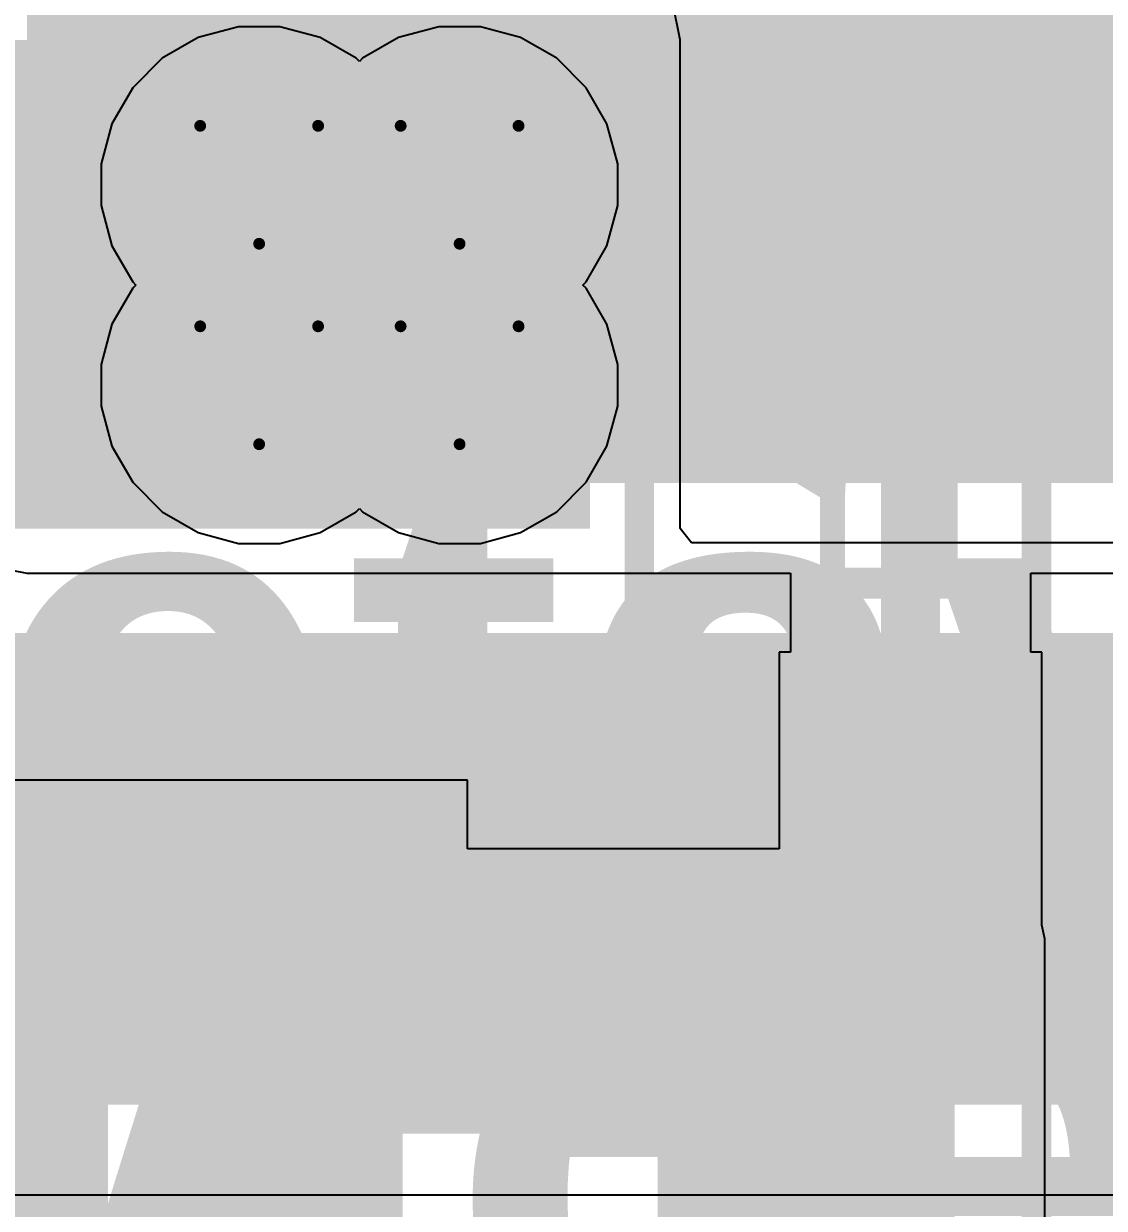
# Model space of a CAD drawing. Header units: inches. Extents: x -21 to 276, y -5 to 220.
# Drawn here: x 25.42 to 30.08, y 24.04 to 29.14 of the extents above; entities that cross this region are included whole.
import ezdxf

# ---------------------------------------------------------------- set-up
doc = ezdxf.new("R2010")
doc.units = ezdxf.units.IN
for name, color, linetype in [('Bottom Layer', 5, 'Continuous'), ('Bottom Overlay', 54, 'Continuous'), ('Bottom Paste', 16, 'Continuous'), ('Bottom Solder', 6, 'Continuous'), ('Drill Drawing', 1, 'Continuous'), ('Ground', 16, 'Continuous'), ('Power + Signal', 76, 'Continuous'), ('Top Layer', 1, 'Continuous'), ('Top Overlay', 2, 'Continuous'), ('Top Solder', 216, 'Continuous'), ('Via Holes', 16, 'Continuous')]:
    doc.layers.add(name, color=color, linetype=linetype)
doc.styles.add('Arial', font='', dxfattribs={"height": 0.2})
doc.styles.add('Arial_Bold', font='', dxfattribs={"height": 0.2})
doc.styles.get('Arial').set_extended_font_data('Arial')
doc.styles.get('Arial_Bold').set_extended_font_data('Arial', bold=True)

# ---------------------------------------------------------------- blocks, each defined once
blk = doc.blocks.new('C____D_B_14')
at = {"layer": 'Bottom Overlay'}
for points in [[(-3.65, -2.15, 0.127, 0.127, 0), (-3.65, -1.7094, 0.127, 0.127, 0)], [(-3.8608, -2.0066, 0.127, 0.127, 0), (-4.699, -2.0066, 0.127, 0.127, 0)], [(3.65, -2.15, 0.127, 0.127, 0), (-3.65, -2.15, 0.127, 0.127, 0)]]:
    blk.add_lwpolyline(points, format="xyseb", dxfattribs=at)
for points in [[(-3.8925, -2.0066, 0.0635, 0.0635, 1), (-3.8291, -2.0066, 0.0635, 0.0635, 1)], [(-3.6818, -2.15, 0.0635, 0.0635, 1), (-3.6183, -2.15, 0.0635, 0.0635, 1)], [(-3.6818, -2.15, 0.0635, 0.0635, 1), (-3.6183, -2.15, 0.0635, 0.0635, 1)]]:
    blk.add_lwpolyline(points, format="xyseb", close=True, dxfattribs=at)
blk = doc.blocks.new('8_SO_EP__B_185')
at = {"layer": 'Bottom Layer'}
for points in [[(-3.25, 1.504), (-3.25, 2.306), (-1.745, 2.306), (-1.745, 1.504)], [(-3.25, 0.234), (-3.25, 1.036), (-1.745, 1.036), (-1.745, 0.234)]]:
    blk.add_hatch(color=5, dxfattribs=at).paths.add_polyline_path(points)
at = {"layer": 'Bottom Paste'}
for points in [[(-3.25, 1.504), (-3.25, 2.306), (-1.745, 2.306), (-1.745, 1.504)], [(-3.25, 0.234), (-3.25, 1.036), (-1.745, 1.036), (-1.745, 0.234)]]:
    blk.add_hatch(color=16, dxfattribs=at).paths.add_polyline_path(points)
at = {"layer": 'Bottom Solder'}
for points in [[(-3.3516, 1.4024), (-3.3516, 2.4076), (-1.6434, 2.4076), (-1.6434, 1.4024)], [(-3.3516, 0.1324), (-3.3516, 1.1376), (-1.6434, 1.1376), (-1.6434, 0.1324)]]:
    blk.add_hatch(color=6, dxfattribs=at).paths.add_polyline_path(points)
blk = doc.blocks.new('R___0603_B_192')
at = {"layer": 'Bottom Layer'}
for points in [[(-1.143, -0.4445), (-1.143, 0.4445), (-0.381, 0.4445), (-0.381, -0.4445)], [(0.381, -0.4445), (0.381, 0.4445), (1.143, 0.4445), (1.143, -0.4445)]]:
    blk.add_hatch(color=5, dxfattribs=at).paths.add_polyline_path(points)
at = {"layer": 'Bottom Paste'}
for points in [[(-1.143, -0.4445), (-1.143, 0.4445), (-0.381, 0.4445), (-0.381, -0.4445)], [(0.381, -0.4445), (0.381, 0.4445), (1.143, 0.4445), (1.143, -0.4445)]]:
    blk.add_hatch(color=16, dxfattribs=at).paths.add_polyline_path(points)
at = {"layer": 'Bottom Solder'}
for points in [[(-1.2446, -0.5461), (-1.2446, 0.5461), (-0.2794, 0.5461), (-0.2794, -0.5461)], [(0.2794, -0.5461), (0.2794, 0.5461), (1.2446, 0.5461), (1.2446, -0.5461)]]:
    blk.add_hatch(color=6, dxfattribs=at).paths.add_polyline_path(points)
at = {"layer": 'Bottom Overlay'}
for points in [[(-1.2192, 0.5334, 0.127, 0.127, 0), (-1.2192, -0.5334, 0.127, 0.127, 0)], [(-1.2192, 0.5334, 0.127, 0.127, 0), (1.2192, 0.5334, 0.127, 0.127, 0)], [(1.2192, 0.5334, 0.127, 0.127, 0), (1.2192, -0.5334, 0.127, 0.127, 0)], [(-1.2192, -0.5334, 0.127, 0.127, 0), (1.2192, -0.5334, 0.127, 0.127, 0)]]:
    blk.add_lwpolyline(points, format="xyseb", dxfattribs=at)
for points in [[(-1.25095, 0.5334, 0.0635, 0.0635, 1), (-1.18745, 0.5334, 0.0635, 0.0635, 1)], [(-1.25095, 0.5334, 0.0635, 0.0635, 1), (-1.18745, 0.5334, 0.0635, 0.0635, 1)], [(1.18745, 0.5334, 0.0635, 0.0635, 1), (1.25095, 0.5334, 0.0635, 0.0635, 1)], [(1.18745, 0.5334, 0.0635, 0.0635, 1), (1.25095, 0.5334, 0.0635, 0.0635, 1)], [(-1.25095, -0.5334, 0.0635, 0.0635, 1), (-1.18745, -0.5334, 0.0635, 0.0635, 1)], [(-1.25095, -0.5334, 0.0635, 0.0635, 1), (-1.18745, -0.5334, 0.0635, 0.0635, 1)], [(1.18745, -0.5334, 0.0635, 0.0635, 1), (1.25095, -0.5334, 0.0635, 0.0635, 1)], [(1.18745, -0.5334, 0.0635, 0.0635, 1), (1.25095, -0.5334, 0.0635, 0.0635, 1)]]:
    blk.add_lwpolyline(points, format="xyseb", close=True, dxfattribs=at)
blk = doc.blocks.new('R___0201_B_193')
at = {"layer": 'Bottom Layer'}
for points in [[(-0.41, 0.185), (-0.14, 0.185), (-0.14, -0.185), (-0.41, -0.185)], [(0.14, 0.185), (0.41, 0.185), (0.41, -0.185), (0.14, -0.185)]]:
    blk.add_hatch(color=5, dxfattribs=at).paths.add_polyline_path(points)
at = {"layer": 'Bottom Paste'}
for points in [[(-0.41, 0.185), (-0.14, 0.185), (-0.14, -0.185), (-0.41, -0.185)], [(0.14, 0.185), (0.41, 0.185), (0.41, -0.185), (0.14, -0.185)]]:
    blk.add_hatch(color=16, dxfattribs=at).paths.add_polyline_path(points)
at = {"layer": 'Bottom Solder'}
for points in [[(-0.465, 0.24), (-0.085, 0.24), (-0.085, -0.24), (-0.465, -0.24)], [(0.085, 0.24), (0.465, 0.24), (0.465, -0.24), (0.085, -0.24)]]:
    blk.add_hatch(color=6, dxfattribs=at).paths.add_polyline_path(points)
at = {"layer": 'Bottom Overlay'}
for points in [[(-0.4826, 0.254, 0.127, 0.127, 0), (-0.4826, -0.254, 0.127, 0.127, 0)], [(-0.4826, 0.254, 0.127, 0.127, 0), (0.4826, 0.254, 0.127, 0.127, 0)], [(0.4826, 0.254, 0.127, 0.127, 0), (0.4826, -0.254, 0.127, 0.127, 0)], [(-0.4826, -0.254, 0.127, 0.127, 0), (0.4826, -0.254, 0.127, 0.127, 0)]]:
    blk.add_lwpolyline(points, format="xyseb", dxfattribs=at)
for points in [[(-0.5143, 0.254, 0.0635, 0.0635, 1), (-0.4508, 0.254, 0.0635, 0.0635, 1)], [(-0.5143, 0.254, 0.0635, 0.0635, 1), (-0.4508, 0.254, 0.0635, 0.0635, 1)], [(0.4508, 0.254, 0.0635, 0.0635, 1), (0.5143, 0.254, 0.0635, 0.0635, 1)], [(0.4508, 0.254, 0.0635, 0.0635, 1), (0.5143, 0.254, 0.0635, 0.0635, 1)], [(-0.5143, -0.254, 0.0635, 0.0635, 1), (-0.4508, -0.254, 0.0635, 0.0635, 1)], [(-0.5143, -0.254, 0.0635, 0.0635, 1), (-0.4508, -0.254, 0.0635, 0.0635, 1)], [(0.4508, -0.254, 0.0635, 0.0635, 1), (0.5143, -0.254, 0.0635, 0.0635, 1)], [(0.4508, -0.254, 0.0635, 0.0635, 1), (0.5143, -0.254, 0.0635, 0.0635, 1)]]:
    blk.add_lwpolyline(points, format="xyseb", close=True, dxfattribs=at)
blk = doc.blocks.new('PSPMAA1040_100M_ANP_B_198')
at = {"layer": 'Bottom Overlay'}
for points in [[(5.6388, -5.0292, 0.127, 0.127, 0), (5.6388, -2.3368, 0.127, 0.127, 0)], [(-5.3848, -5.0292, 0.127, 0.127, 0), (5.6388, -5.0292, 0.127, 0.127, 0)]]:
    blk.add_lwpolyline(points, format="xyseb", dxfattribs=at)
for points in [[(5.6071, -2.3368, 0.0635, 0.0635, 1), (5.6706, -2.3368, 0.0635, 0.0635, 1)], [(5.6071, -5.0292, 0.0635, 0.0635, 1), (5.6706, -5.0292, 0.0635, 0.0635, 1)], [(5.6071, -5.0292, 0.0635, 0.0635, 1), (5.6706, -5.0292, 0.0635, 0.0635, 1)]]:
    blk.add_lwpolyline(points, format="xyseb", close=True, dxfattribs=at)

msp = doc.modelspace()

# ---------------------------------------------------------------- hatches: boundary and pattern name
at = {"layer": 'Bottom Layer'}
for points in [[(25.4384, 27.163), (38.468, 27.163), (38.468, 33.441), (25.4384, 33.441)], [(26.154, 24.361), (29.4348, 24.361), (29.4348, 25.1992), (26.154, 25.1992)], [(28.1552, 23.98), (29.4348, 23.98), (29.4348, 24.8696), (28.1552, 24.8696)]]:
    msp.add_hatch(color=5, dxfattribs=at).paths.add_polyline_path(points)
h = msp.add_hatch(color=5, dxfattribs=at)
edge = h.paths.add_edge_path()
edge.add_arc((26.4389, 28.448), 0.3, 0, 360)
h = msp.add_hatch(color=5, dxfattribs=at)
edge = h.paths.add_edge_path()
edge.add_arc((27.3025, 28.448), 0.3, 0, 360)
h = msp.add_hatch(color=5, dxfattribs=at)
edge = h.paths.add_edge_path()
edge.add_arc((26.4389, 27.5844), 0.3, 0, 360)
h = msp.add_hatch(color=5, dxfattribs=at)
edge = h.paths.add_edge_path()
edge.add_arc((27.3025, 27.5844), 0.3, 0, 360)
at = {"layer": 'Bottom Solder'}
h = msp.add_hatch(color=6, dxfattribs=at)
edge = h.paths.add_edge_path()
edge.add_arc((26.4389, 28.448), 0.4016, 0, 360)
h = msp.add_hatch(color=6, dxfattribs=at)
edge = h.paths.add_edge_path()
edge.add_arc((27.3025, 28.448), 0.4016, 0, 360)
h = msp.add_hatch(color=6, dxfattribs=at)
edge = h.paths.add_edge_path()
edge.add_arc((26.4389, 27.5844), 0.4016, 0, 360)
h = msp.add_hatch(color=6, dxfattribs=at)
edge = h.paths.add_edge_path()
edge.add_arc((27.3025, 27.5844), 0.4016, 0, 360)
at = {"layer": 'Ground'}
h = msp.add_hatch(color=16, dxfattribs=at)
edge = h.paths.add_edge_path()
edge.add_arc((26.4389, 28.448), 0.3, 0, 360)
h = msp.add_hatch(color=16, dxfattribs=at)
edge = h.paths.add_edge_path()
edge.add_arc((27.3025, 28.448), 0.3, 0, 360)
h = msp.add_hatch(color=16, dxfattribs=at)
edge = h.paths.add_edge_path()
edge.add_arc((26.4389, 27.5844), 0.3, 0, 360)
h = msp.add_hatch(color=16, dxfattribs=at)
edge = h.paths.add_edge_path()
edge.add_arc((27.3025, 27.5844), 0.3, 0, 360)
at = {"layer": 'Power + Signal'}
h = msp.add_hatch(color=76, dxfattribs=at)
edge = h.paths.add_edge_path()
edge.add_arc((26.4389, 28.448), 0.3, 0, 360)
h = msp.add_hatch(color=76, dxfattribs=at)
edge = h.paths.add_edge_path()
edge.add_arc((27.3025, 28.448), 0.3, 0, 360)
h = msp.add_hatch(color=76, dxfattribs=at)
edge = h.paths.add_edge_path()
edge.add_arc((26.4389, 27.5844), 0.3, 0, 360)
h = msp.add_hatch(color=76, dxfattribs=at)
edge = h.paths.add_edge_path()
edge.add_arc((27.3025, 27.5844), 0.3, 0, 360)
at = {"layer": 'Top Layer'}
for points in [[(12.7671, 26.9668), (27.8638, 26.9668), (27.8638, 29.0724), (12.7671, 29.0724)], [(8.763, 24.4856), (49.8348, 24.4856), (49.8348, 26.5176), (8.763, 26.5176)]]:
    msp.add_hatch(color=1, dxfattribs=at).paths.add_polyline_path(points)
h = msp.add_hatch(color=1, dxfattribs=at)
edge = h.paths.add_edge_path()
edge.add_arc((26.4389, 28.448), 0.3, 0, 360)
h = msp.add_hatch(color=1, dxfattribs=at)
edge = h.paths.add_edge_path()
edge.add_arc((27.3025, 28.448), 0.3, 0, 360)
h = msp.add_hatch(color=1, dxfattribs=at)
edge = h.paths.add_edge_path()
edge.add_arc((26.4389, 27.5844), 0.3, 0, 360)
h = msp.add_hatch(color=1, dxfattribs=at)
edge = h.paths.add_edge_path()
edge.add_arc((27.3025, 27.5844), 0.3, 0, 360)
at = {"layer": 'Top Solder'}
h = msp.add_hatch(color=216, dxfattribs=at)
edge = h.paths.add_edge_path()
edge.add_arc((26.4389, 28.448), 0.4016, 0, 360)
h = msp.add_hatch(color=216, dxfattribs=at)
edge = h.paths.add_edge_path()
edge.add_arc((27.3025, 28.448), 0.4016, 0, 360)
h = msp.add_hatch(color=216, dxfattribs=at)
edge = h.paths.add_edge_path()
edge.add_arc((26.4389, 27.5844), 0.4016, 0, 360)
h = msp.add_hatch(color=216, dxfattribs=at)
edge = h.paths.add_edge_path()
edge.add_arc((27.3025, 27.5844), 0.4016, 0, 360)
at = {"layer": 'Via Holes'}
h = msp.add_hatch(color=7, dxfattribs=at)
edge = h.paths.add_edge_path()
edge.add_arc((26.4389, 28.448), 0.15, 0, 360)
h = msp.add_hatch(color=7, dxfattribs=at)
edge = h.paths.add_edge_path()
edge.add_arc((27.3025, 28.448), 0.15, 0, 360)
h = msp.add_hatch(color=7, dxfattribs=at)
edge = h.paths.add_edge_path()
edge.add_arc((26.4389, 27.5844), 0.15, 0, 360)
h = msp.add_hatch(color=7, dxfattribs=at)
edge = h.paths.add_edge_path()
edge.add_arc((27.3025, 27.5844), 0.15, 0, 360)

# ---------------------------------------------------------------- linework, layer by layer
at = {"layer": 'Bottom Layer'}
for p, q in [((25.2897, 26.8041), (25.4384, 26.7745)), ((25.4384, 26.7745), (28.7276, 26.7745)), ((28.7276, 26.7745), (28.7276, 26.4342)), ((29.7635, 26.4342), (29.7635, 26.7745)), ((29.7635, 26.7745), (38.468, 26.7745)), ((28.7276, 26.4342), (28.6796, 26.4342)), ((28.6796, 26.4342), (28.6796, 25.5877)), ((29.8116, 26.4342), (29.7635, 26.4342)), ((29.8116, 25.258), (29.8116, 26.4342)), ((27.337, 25.8838), (21.963, 25.8838)), ((27.337, 25.5877), (27.337, 25.8838)), ((28.6796, 25.5877), (27.337, 25.5877)), ((29.8233, 25.1992), (29.8116, 25.258)), ((29.8233, 23.98), (29.8233, 25.1992))]:
    msp.add_line(p, q, dxfattribs=at)
for points in [[(29.2456, 25.9182, 0.254, 0.254, 0), (29.2456, 27.6606, 0.254, 0.254, 0)], [(29.2456, 25.1606, 0.254, 0.254, 0), (29.2456, 25.3682, 0.254, 0.254, 0)]]:
    msp.add_lwpolyline(points, format="xyseb", dxfattribs=at)
for points in [[(29.1821, 27.6606, 0.127, 0.127, 1), (29.3091, 27.6606, 0.127, 0.127, 1)], [(29.1821, 25.9182, 0.127, 0.127, 1), (29.3091, 25.9182, 0.127, 0.127, 1)], [(29.1821, 25.3682, 0.127, 0.127, 1), (29.3091, 25.3682, 0.127, 0.127, 1)], [(29.1821, 25.1606, 0.127, 0.127, 1), (29.3091, 25.1606, 0.127, 0.127, 1)]]:
    msp.add_lwpolyline(points, format="xyseb", close=True, dxfattribs=at)
at = {"layer": 'Drill Drawing'}
for points in [[(26.1849, 28.702, 0.0508, 0.0508, 0), (26.6929, 28.702, 0.0508, 0.0508, 0)], [(26.1849, 28.702, 0.0508, 0.0508, 0), (26.4389, 28.194, 0.0508, 0.0508, 0)], [(26.4389, 28.194, 0.0508, 0.0508, 0), (26.6929, 28.702, 0.0508, 0.0508, 0)], [(27.0485, 28.702, 0.0508, 0.0508, 0), (27.5565, 28.702, 0.0508, 0.0508, 0)], [(27.0485, 28.702, 0.0508, 0.0508, 0), (27.3025, 28.194, 0.0508, 0.0508, 0)], [(27.3025, 28.194, 0.0508, 0.0508, 0), (27.5565, 28.702, 0.0508, 0.0508, 0)], [(26.1849, 27.8384, 0.0508, 0.0508, 0), (26.6929, 27.8384, 0.0508, 0.0508, 0)], [(26.1849, 27.8384, 0.0508, 0.0508, 0), (26.4389, 27.3304, 0.0508, 0.0508, 0)], [(26.4389, 27.3304, 0.0508, 0.0508, 0), (26.6929, 27.8384, 0.0508, 0.0508, 0)], [(27.0485, 27.8384, 0.0508, 0.0508, 0), (27.5565, 27.8384, 0.0508, 0.0508, 0)], [(27.0485, 27.8384, 0.0508, 0.0508, 0), (27.3025, 27.3304, 0.0508, 0.0508, 0)], [(27.3025, 27.3304, 0.0508, 0.0508, 0), (27.5565, 27.8384, 0.0508, 0.0508, 0)]]:
    msp.add_lwpolyline(points, format="xyseb", dxfattribs=at)
for points in [[(26.1722, 28.702, 0.0254, 0.0254, 1), (26.1976, 28.702, 0.0254, 0.0254, 1)], [(26.1722, 28.702, 0.0254, 0.0254, 1), (26.1976, 28.702, 0.0254, 0.0254, 1)], [(26.6802, 28.702, 0.0254, 0.0254, 1), (26.7056, 28.702, 0.0254, 0.0254, 1)], [(26.6802, 28.702, 0.0254, 0.0254, 1), (26.7056, 28.702, 0.0254, 0.0254, 1)], [(27.0358, 28.702, 0.0254, 0.0254, 1), (27.0612, 28.702, 0.0254, 0.0254, 1)], [(27.0358, 28.702, 0.0254, 0.0254, 1), (27.0612, 28.702, 0.0254, 0.0254, 1)], [(27.5438, 28.702, 0.0254, 0.0254, 1), (27.5692, 28.702, 0.0254, 0.0254, 1)], [(27.5438, 28.702, 0.0254, 0.0254, 1), (27.5692, 28.702, 0.0254, 0.0254, 1)], [(26.4262, 28.194, 0.0254, 0.0254, 1), (26.4516, 28.194, 0.0254, 0.0254, 1)], [(26.4262, 28.194, 0.0254, 0.0254, 1), (26.4516, 28.194, 0.0254, 0.0254, 1)], [(27.2898, 28.194, 0.0254, 0.0254, 1), (27.3152, 28.194, 0.0254, 0.0254, 1)], [(27.2898, 28.194, 0.0254, 0.0254, 1), (27.3152, 28.194, 0.0254, 0.0254, 1)], [(26.1722, 27.8384, 0.0254, 0.0254, 1), (26.1976, 27.8384, 0.0254, 0.0254, 1)], [(26.1722, 27.8384, 0.0254, 0.0254, 1), (26.1976, 27.8384, 0.0254, 0.0254, 1)], [(26.6802, 27.8384, 0.0254, 0.0254, 1), (26.7056, 27.8384, 0.0254, 0.0254, 1)], [(26.6802, 27.8384, 0.0254, 0.0254, 1), (26.7056, 27.8384, 0.0254, 0.0254, 1)], [(27.0358, 27.8384, 0.0254, 0.0254, 1), (27.0612, 27.8384, 0.0254, 0.0254, 1)], [(27.0358, 27.8384, 0.0254, 0.0254, 1), (27.0612, 27.8384, 0.0254, 0.0254, 1)], [(27.5438, 27.8384, 0.0254, 0.0254, 1), (27.5692, 27.8384, 0.0254, 0.0254, 1)], [(27.5438, 27.8384, 0.0254, 0.0254, 1), (27.5692, 27.8384, 0.0254, 0.0254, 1)], [(26.4262, 27.3304, 0.0254, 0.0254, 1), (26.4516, 27.3304, 0.0254, 0.0254, 1)], [(26.4262, 27.3304, 0.0254, 0.0254, 1), (26.4516, 27.3304, 0.0254, 0.0254, 1)], [(27.2898, 27.3304, 0.0254, 0.0254, 1), (27.3152, 27.3304, 0.0254, 0.0254, 1)], [(27.2898, 27.3304, 0.0254, 0.0254, 1), (27.3152, 27.3304, 0.0254, 0.0254, 1)]]:
    msp.add_lwpolyline(points, format="xyseb", close=True, dxfattribs=at)
at = {"layer": 'Ground'}
for p, q in [((26.3493, 29.129), (26.1761, 29.0826)), ((26.5286, 29.129), (26.3493, 29.129)), ((26.7018, 29.0826), (26.5286, 29.129)), ((27.2129, 29.129), (27.0397, 29.0826)), ((27.3922, 29.129), (27.2129, 29.129)), ((27.5654, 29.0826), (27.3922, 29.129)), ((26.1761, 29.0826), (26.0208, 28.9929)), ((26.8571, 28.9929), (26.7018, 29.0826)), ((27.0397, 29.0826), (26.8844, 28.9929)), ((27.7207, 28.9929), (27.5654, 29.0826)), ((26.0208, 28.9929), (25.894, 28.8661)), ((26.8707, 28.9793), (26.8571, 28.9929)), ((26.8844, 28.9929), (26.8707, 28.9793)), ((27.8475, 28.8661), (27.7207, 28.9929)), ((25.894, 28.8661), (25.8043, 28.7109)), ((27.9371, 28.7109), (27.8475, 28.8661)), ((25.8043, 28.7109), (25.7579, 28.5377)), ((27.9835, 28.5377), (27.9371, 28.7109)), ((25.7579, 28.5377), (25.7579, 28.3583)), ((27.9835, 28.3583), (27.9835, 28.5377)), ((25.7579, 28.3583), (25.8043, 28.1851)), ((27.9371, 28.1851), (27.9835, 28.3583)), ((25.8043, 28.1851), (25.894, 28.0299)), ((27.8475, 28.0299), (27.9371, 28.1851)), ((25.894, 28.0299), (25.9076, 28.0162)), ((25.9076, 28.0162), (25.894, 28.0025)), ((27.8338, 28.0162), (27.8475, 28.0299)), ((27.8475, 28.0025), (27.8338, 28.0162)), ((25.894, 28.0025), (25.8043, 27.8473)), ((27.9371, 27.8473), (27.8475, 28.0025)), ((25.8043, 27.8473), (25.7579, 27.6741)), ((27.9835, 27.6741), (27.9371, 27.8473)), ((25.7579, 27.6741), (25.7579, 27.4947)), ((27.9835, 27.4947), (27.9835, 27.6741)), ((25.7579, 27.4947), (25.8043, 27.3215)), ((27.9371, 27.3215), (27.9835, 27.4947)), ((25.8043, 27.3215), (25.894, 27.1663)), ((27.8475, 27.1663), (27.9371, 27.3215)), ((25.894, 27.1663), (26.0208, 27.0395)), ((27.7207, 27.0395), (27.8475, 27.1663)), ((26.8571, 27.0395), (26.8707, 27.0531)), ((26.8707, 27.0531), (26.8844, 27.0395)), ((26.0208, 27.0395), (26.1761, 26.9498)), ((26.7018, 26.9498), (26.8571, 27.0395)), ((26.8844, 27.0395), (27.0397, 26.9498)), ((27.5654, 26.9498), (27.7207, 27.0395)), ((26.1761, 26.9498), (26.3493, 26.9034)), ((26.5286, 26.9034), (26.7018, 26.9498)), ((27.0397, 26.9498), (27.2129, 26.9034)), ((27.3922, 26.9034), (27.5654, 26.9498)), ((26.3493, 26.9034), (26.5286, 26.9034)), ((27.2129, 26.9034), (27.3922, 26.9034))]:
    msp.add_line(p, q, dxfattribs=at)
at = {"layer": 'Power + Signal'}
for p, q in [((26.3493, 29.129), (26.1761, 29.0826)), ((26.5286, 29.129), (26.3493, 29.129)), ((26.7018, 29.0826), (26.5286, 29.129)), ((27.2129, 29.129), (27.0397, 29.0826)), ((27.3922, 29.129), (27.2129, 29.129)), ((27.5654, 29.0826), (27.3922, 29.129)), ((26.1761, 29.0826), (26.0208, 28.9929)), ((26.8571, 28.9929), (26.7018, 29.0826)), ((27.0397, 29.0826), (26.8844, 28.9929)), ((27.7207, 28.9929), (27.5654, 29.0826)), ((26.0208, 28.9929), (25.894, 28.8661)), ((26.8707, 28.9793), (26.8571, 28.9929)), ((26.8844, 28.9929), (26.8707, 28.9793)), ((27.8475, 28.8661), (27.7207, 28.9929)), ((25.894, 28.8661), (25.8043, 28.7109)), ((27.9371, 28.7109), (27.8475, 28.8661)), ((25.8043, 28.7109), (25.7579, 28.5377)), ((27.9835, 28.5377), (27.9371, 28.7109)), ((25.7579, 28.5377), (25.7579, 28.3583)), ((27.9835, 28.3583), (27.9835, 28.5377)), ((25.7579, 28.3583), (25.8043, 28.1851)), ((27.9371, 28.1851), (27.9835, 28.3583)), ((25.8043, 28.1851), (25.894, 28.0299)), ((27.8475, 28.0299), (27.9371, 28.1851)), ((25.894, 28.0299), (25.9076, 28.0162)), ((25.9076, 28.0162), (25.894, 28.0025)), ((27.8338, 28.0162), (27.8475, 28.0299)), ((27.8475, 28.0025), (27.8338, 28.0162)), ((25.894, 28.0025), (25.8043, 27.8473)), ((27.9371, 27.8473), (27.8475, 28.0025)), ((25.8043, 27.8473), (25.7579, 27.6741)), ((27.9835, 27.6741), (27.9371, 27.8473)), ((25.7579, 27.6741), (25.7579, 27.4947)), ((27.9835, 27.4947), (27.9835, 27.6741)), ((25.7579, 27.4947), (25.8043, 27.3215)), ((27.9371, 27.3215), (27.9835, 27.4947)), ((25.8043, 27.3215), (25.894, 27.1663)), ((27.8475, 27.1663), (27.9371, 27.3215)), ((25.894, 27.1663), (26.0208, 27.0395)), ((27.7207, 27.0395), (27.8475, 27.1663)), ((26.8571, 27.0395), (26.8707, 27.0531)), ((26.8707, 27.0531), (26.8844, 27.0395)), ((26.0208, 27.0395), (26.1761, 26.9498)), ((26.7018, 26.9498), (26.8571, 27.0395)), ((26.8844, 27.0395), (27.0397, 26.9498)), ((27.5654, 26.9498), (27.7207, 27.0395)), ((26.1761, 26.9498), (26.3493, 26.9034)), ((26.5286, 26.9034), (26.7018, 26.9498)), ((27.0397, 26.9498), (27.2129, 26.9034)), ((27.3922, 26.9034), (27.5654, 26.9498)), ((26.3493, 26.9034), (26.5286, 26.9034)), ((27.2129, 26.9034), (27.3922, 26.9034))]:
    msp.add_line(p, q, dxfattribs=at)
at = {"layer": 'Top Layer'}
for p, q in [((28.2523, 29.0724), (28.2227, 29.2211)), ((28.2523, 26.9668), (28.2523, 29.0724)), ((28.3021, 26.9061), (28.2523, 26.9668)), ((49.8348, 26.9061), (28.3021, 26.9061)), ((8.4373, 24.0971), (46.4999, 24.0971))]:
    msp.add_line(p, q, dxfattribs=at)

# ---------------------------------------------------------------- block references
msp.add_blockref('PSPMAA1040_100M_ANP_B_198', (22.4384, 31.2566))
for name, p, rotation in [('C____D_B_14', (31.938, 25.313), 270), ('R___0201_B_193', (29.2456, 25.6432), 90), ('8_SO_EP__B_185', (24.65, 22.2528), 270), ('R___0603_B_192', (28.1552, 23.98), 90)]:
    msp.add_blockref(name, p, dxfattribs=dict(rotation=rotation))

# ---------------------------------------------------------------- texts
at = {"layer": 'Bottom Overlay', "style": 'Arial', "text_generation_flag": 2}
msp.add_text('R5', height=1.016, rotation=270, dxfattribs=at).set_placement((28.4329, 26.5494))
at = {"layer": 'Top Overlay', "style": 'Arial_Bold'}
for s, p in [('© Netavo Global Data', (20.3045, 25.2779)), ('Services Ltd', (20.3045, 23.3041))]:
    msp.add_text(s, height=2.032, rotation=360, dxfattribs=at).set_placement(p)

doc.saveas('drawing.dxf')
